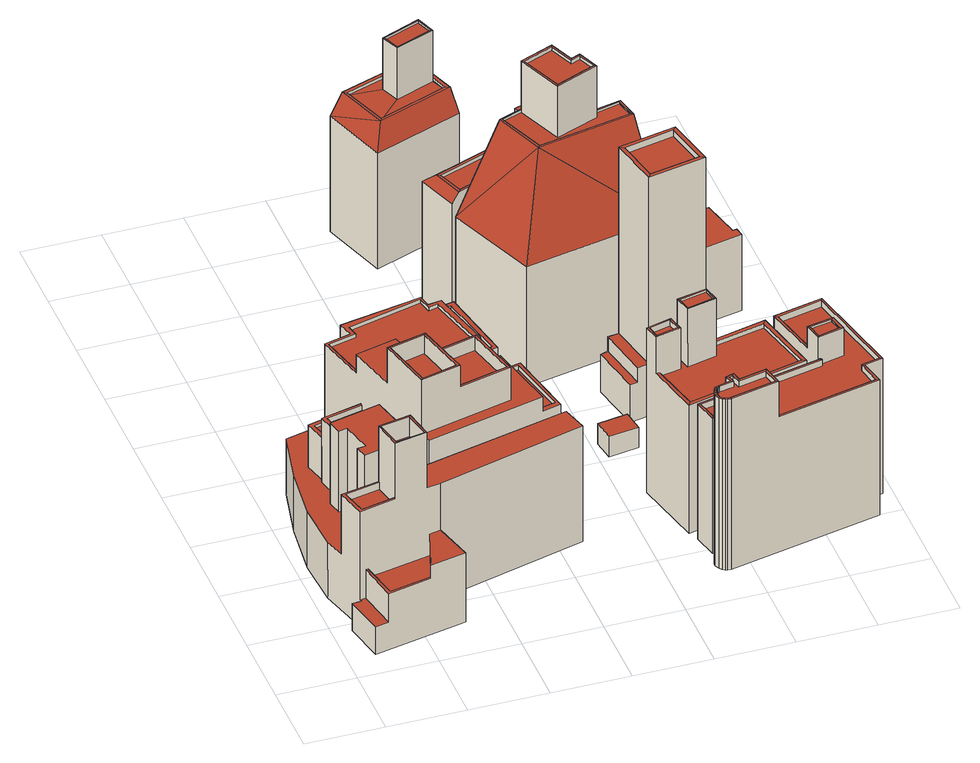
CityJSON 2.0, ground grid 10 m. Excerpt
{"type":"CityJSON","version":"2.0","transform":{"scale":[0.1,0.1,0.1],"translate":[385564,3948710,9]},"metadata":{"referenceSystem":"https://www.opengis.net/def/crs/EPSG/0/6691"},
"CityObjects":{
"building1":{"type":"Building","attributes":{"class":3002,"usage":402,"measuredHeight":15.2,"storeysAboveGround":7,"storeysBelowGround":1,"prefecture":13,"city":13103,"footprintArea":609.6,"fireproofType":1001,"coverageRatio":60,"floorAreaRatio":400,"surveyYear":2021,"urbanPlanType":21,"areaClassificationType":22,"landUseType":212,"districts":"6","detailedUsage":"1221","floodRisk_description":10,"floodRisk_rank":1,"floodRisk_depth":0.05,"floodRisk_adminType":2,"floodRisk_scale":2},"geometry":[{"type":"Solid","lod":"2","boundaries":[[[[0,1,2,3,4,5,6,7,8,9,10,11,12]],[[13,14,15,16,17,18,19,20]],[[21,22,23,24,25,26]],[[27,28,29,30]],[[31,32,33,34]],[[35,36,28,27]],[[37,38,39,40,41,42]],[[43,44,36,35]],[[30,29,44,43]],[[45,46,47,48]],[[49,50,51,52,53,54]],[[55,56,57,58]],[[59,60,61,62,63,64,65,66,67,68,69,70,71,72,73,74,75,76,77]],[[78,79,80,81,82,83,84,85]],[[86,87,88,89]],[[90,91,92,93,94,95]],[[96,97,98,99]],[[100,101,102,103,104,105]],[[106,107,108,109]],[[39,31,34,40]],[[27,30,19,18,55,58,15,14]],[[17,56,55,18]],[[16,57,56,17]],[[29,97,96,44]],[[2,1,63,62]],[[84,83,74,73]],[[101,100,76,75]],[[11,10,94,93]],[[1,0,64,63]],[[103,108,107,104]],[[43,35,53,52]],[[5,4,67,51,50]],[[38,37,90,95,9,8,86,89]],[[3,61,60,4]],[[36,99,98,28]],[[19,30,43,52,51,67,66,20]],[[15,58,57,16]],[[0,12,65,64]],[[22,77,76,100,105,45,48,23]],[[21,26,60,59]],[[85,84,73,72]],[[28,98,97,29]],[[3,2,62,61]],[[40,34,33,41]],[[92,13,20,66,65,12,11,93]],[[22,21,59,77]],[[78,85,72,71]],[[44,96,99,36]],[[53,35,27,14,13,92,91,42,41,33,32,88,87,54]],[[45,105,104,107,106,82,81,68,67,4,60,26,25,46]],[[81,80,69,68]],[[101,75,74,83,82,106,109,102]],[[80,79,70,69]],[[49,54,87,7,6]],[[90,37,42,91]],[[39,38,89,88,32,31]],[[47,46,25,24]],[[10,9,95,94]],[[6,5,50,49]],[[79,78,71,70]],[[8,7,87,86]],[[102,109,108,103]],[[48,47,24,23]]]],"semantics":{"surfaces":[{"type":"GroundSurface"},{"type":"RoofSurface"},{"type":"WallSurface"}],"values":[[0,1,1,1,1,1,1,1,1,1,1,1,1,1,1,1,1,1,1,2,2,2,2,2,2,2,2,2,2,2,2,2,2,2,2,2,2,2,2,2,2,2,2,2,2,2,2,2,2,2,2,2,2,2,2,2,2,2,2,2,2,2,2]]}}]},
"building2":{"type":"Building","attributes":{"class":3002,"usage":402,"measuredHeight":19.2,"storeysAboveGround":7,"storeysBelowGround":1,"prefecture":13,"city":13103,"footprintArea":609.6,"fireproofType":1001,"coverageRatio":80,"floorAreaRatio":500,"surveyYear":2021,"urbanPlanType":21,"areaClassificationType":22,"landUseType":212,"districts":"10","detailedUsage":"1221","floodRisk_description":10,"floodRisk_rank":1,"floodRisk_depth":0.01,"floodRisk_adminType":2,"floodRisk_scale":2},"geometry":[{"type":"Solid","lod":"2","boundaries":[[[[110,111,112,113,114,115,116,117,118,119]],[[120,121,122,123,124,125,126,127,128,129,130,131,132,133,134,135,136,137]],[[138,139,140,141]],[[142,143,144,145]],[[146,147,148,149]],[[141,140,150,151]],[[152,153,154,155]],[[156,157,158,159,160,161]],[[162,163,164,165]],[[166,167,168,169,170,171,172,173]],[[130,174,175,176,177,178,179,180,181,182,183,131]],[[184,185,186,187]],[[188,189,190,191,192,193,194,195,196,197,198]],[[199,200,139,138]],[[201,202,203,204]],[[205,206,207,208,209,210,211,212]],[[151,150,200,199]],[[153,152,162,165]],[[119,118,205,212]],[[152,148,147,162]],[[160,159,169,168]],[[129,197,196,130]],[[126,189,188,127]],[[180,110,119,212,211,181]],[[185,184,200,150]],[[213,146,149,214,215,155,154,199,163,216]],[[112,111,120,137]],[[164,138,141,179,178,165]],[[117,116,131,183]],[[134,133,156,161]],[[170,169,159,158]],[[174,195,194,175]],[[138,164,163,199]],[[153,165,178,177]],[[201,204,121,120,111,110,180,179,141,151]],[[171,170,158,157]],[[177,176,202,201,151,199,154,153]],[[131,116,115,173,172,132]],[[113,112,137,136]],[[140,139,187,186]],[[148,152,155,215,214,149]],[[162,147,146,213,216,163]],[[208,143,142,209]],[[125,190,189,126]],[[127,188,198,128]],[[130,196,195,174]],[[122,121,204,203,175,194,193]],[[113,136,135,167,166,114]],[[122,193,192,123]],[[115,114,166,173]],[[203,202,176,175]],[[171,157,156,133,132,172]],[[207,144,143,208]],[[124,191,190,125]],[[209,142,145,210]],[[117,183,182,206,205,118]],[[186,185,150,140]],[[210,145,144,207,206,182,181,211]],[[123,192,191,124]],[[161,160,168,167,135,134]],[[128,198,197,129]],[[139,200,184,187]]]],"semantics":{"surfaces":[{"type":"GroundSurface"},{"type":"RoofSurface"},{"type":"WallSurface"}],"values":[[0,1,1,1,1,1,1,1,1,1,1,1,1,1,1,1,1,1,2,2,2,2,2,2,2,2,2,2,2,2,2,2,2,2,2,2,2,2,2,2,2,2,2,2,2,2,2,2,2,2,2,2,2,2,2,2,2,2,2,2,2,2]]}}]},
"building3":{"type":"Building","attributes":{"class":9999,"usage":461,"measuredHeight":-9999,"storeysAboveGround":9999,"storeysBelowGround":9999,"prefecture":13,"city":13103,"footprintArea":-9999,"fireproofType":1011,"coverageRatio":80,"floorAreaRatio":500,"surveyYear":1,"urbanPlanType":21,"areaClassificationType":22,"landUseType":212,"districts":"10","detailedUsage":"0","floodRisk_description":10,"floodRisk_rank":1,"floodRisk_depth":0.01,"floodRisk_adminType":2,"floodRisk_scale":2},"geometry":[{"type":"Solid","lod":"2","boundaries":[[[[217,218,219,220]],[[221,222,223,224]],[[220,219,224,223]],[[217,220,223,222]],[[219,218,221,224]],[[218,217,222,221]]]],"semantics":{"surfaces":[{"type":"GroundSurface"},{"type":"RoofSurface"},{"type":"WallSurface"}],"values":[[0,1,2,2,2,2]]}}]},
"building4":{"type":"Building","attributes":{"class":3002,"usage":401,"measuredHeight":18.8,"storeysAboveGround":5,"storeysBelowGround":1,"prefecture":13,"city":13103,"footprintArea":107.67,"fireproofType":1001,"coverageRatio":80,"floorAreaRatio":500,"surveyYear":2021,"urbanPlanType":21,"areaClassificationType":22,"landUseType":212,"districts":"10","detailedUsage":"1210","floodRisk_description":10,"floodRisk_rank":1,"floodRisk_depth":0.1,"floodRisk_adminType":2,"floodRisk_scale":2},"geometry":[{"type":"Solid","lod":"2","boundaries":[[[[225,226,227,228]],[[229,230,231,232]],[[233,234,235,236]],[[237,230,238,239]],[[240,233,236,241]],[[242,232,231,243]],[[244,239,238]],[[245,240,241,246]],[[243,238,247,242]],[[248,249,250,251]],[[234,245,246,235]],[[229,247,238,230]],[[252,253,249,248]],[[254,251,250,255]],[[244,238,243]],[[256,257,258,259]],[[254,255,253,252]],[[251,259,258,248]],[[237,239,226,225]],[[241,255,250,246]],[[248,258,257,252]],[[227,226,239,244]],[[244,243,231]],[[244,231,228]],[[232,245,234,229]],[[241,236,253,255]],[[240,242,247,233]],[[237,225,228,231,230]],[[233,247,229,234]],[[252,257,256,254]],[[244,228,227]],[[253,236,235,249]],[[242,240,245,232]],[[254,256,259,251]],[[249,235,246,250]]]],"semantics":{"surfaces":[{"type":"GroundSurface"},{"type":"RoofSurface"},{"type":"WallSurface"}],"values":[[0,1,1,1,1,1,1,1,1,1,1,1,1,1,1,1,1,2,2,2,2,2,2,2,2,2,2,2,2,2,2,2,2,2,2]]}}]},
"building5":{"type":"Building","attributes":{"class":3002,"usage":402,"measuredHeight":18,"storeysAboveGround":5,"storeysBelowGround":1,"prefecture":13,"city":13103,"footprintArea":82.34,"fireproofType":1001,"coverageRatio":80,"floorAreaRatio":500,"surveyYear":2021,"urbanPlanType":21,"areaClassificationType":22,"landUseType":212,"districts":"10","detailedUsage":"1221","floodRisk_description":10,"floodRisk_rank":1,"floodRisk_depth":0.04,"floodRisk_adminType":2,"floodRisk_scale":2},"geometry":[{"type":"Solid","lod":"2","boundaries":[[[[260,261,262,263,264,265]],[[266,267,268,269,270,271,272,273]],[[274,275,276]],[[277,278,279,280]],[[281,282,283,284,285,286]],[[287,288,289,290]],[[276,291,284,283]],[[276,283,274]],[[292,293,291,276]],[[292,278,277,293]],[[276,275,294,292]],[[277,270,269,293]],[[291,268,267,284]],[[280,288,287,281,272,271]],[[264,263,274,283,282]],[[263,262,275,274]],[[284,267,266,285]],[[280,271,270,277]],[[293,269,268,291]],[[265,290,289,279,278,260]],[[285,266,273,286]],[[262,261,294,275]],[[294,261,260,278,292]],[[290,265,264,282,281,287]],[[289,288,280,279]],[[286,273,272,281]]]],"semantics":{"surfaces":[{"type":"GroundSurface"},{"type":"RoofSurface"},{"type":"WallSurface"}],"values":[[0,1,1,1,1,1,1,1,1,1,1,2,2,2,2,2,2,2,2,2,2,2,2,2,2,2]]}}]},
"building6":{"type":"Building","attributes":{"class":3002,"usage":402,"measuredHeight":17.9,"storeysAboveGround":5,"storeysBelowGround":1,"prefecture":13,"city":13103,"footprintArea":148.32,"fireproofType":1001,"coverageRatio":80,"floorAreaRatio":500,"surveyYear":2021,"urbanPlanType":21,"areaClassificationType":22,"landUseType":212,"districts":"10","detailedUsage":"1242","floodRisk_description":10,"floodRisk_rank":1,"floodRisk_depth":0.01,"floodRisk_adminType":2,"floodRisk_scale":2},"geometry":[{"type":"Solid","lod":"2","boundaries":[[[[295,296,297,298]],[[299,300,301,302]],[[303,304,305,306]],[[307,308,309,310,311,312,313,314,315,316,317,318]],[[319,320,321,322]],[[323,324,325,326]],[[306,305,327,328]],[[302,301,324,323]],[[328,327,329,330]],[[331,332,320,319]],[[331,333,334,335,332]],[[336,322,321,337,338]],[[339,340,341,342]],[[326,325,300,299]],[[343,344,345,346]],[[347,348,349,350]],[[330,329,304,303]],[[321,313,312,337]],[[304,341,340,305]],[[320,314,313,321]],[[305,340,339,327]],[[300,344,343,301]],[[349,309,308,350]],[[310,330,303,336,338,311]],[[334,317,316,335]],[[350,308,307,326,299,347]],[[307,318,323,326]],[[301,343,346,324]],[[325,345,344,300]],[[297,322,336,303,306,298]],[[335,316,315,332]],[[324,346,345,325]],[[329,342,341,304]],[[297,296,319,322]],[[296,295,331,319]],[[337,312,311,338]],[[349,348,328,330,310,309]],[[332,315,314,320]],[[347,299,302,333,331,295,298,306,328,348]],[[334,333,302,323,318,317]],[[327,339,342,329]]]],"semantics":{"surfaces":[{"type":"GroundSurface"},{"type":"RoofSurface"},{"type":"WallSurface"}],"values":[[0,1,1,1,1,1,1,1,1,1,1,1,1,1,1,1,1,2,2,2,2,2,2,2,2,2,2,2,2,2,2,2,2,2,2,2,2,2,2,2,2]]}}]},
"building7":{"type":"Building","attributes":{"class":3002,"usage":403,"measuredHeight":33.8,"storeysAboveGround":9999,"storeysBelowGround":0,"prefecture":13,"city":13103,"footprintArea":44.97,"fireproofType":1011,"coverageRatio":80,"floorAreaRatio":500,"surveyYear":2021,"urbanPlanType":21,"areaClassificationType":22,"landUseType":212,"districts":"10","detailedUsage":"1241","floodRisk_description":10,"floodRisk_rank":1,"floodRisk_depth":0.03,"floodRisk_adminType":2,"floodRisk_scale":2},"geometry":[{"type":"Solid","lod":"2","boundaries":[[[[351,352,353,354]],[[355,356,357,358]],[[359,360,361,362]],[[363,364,360,359]],[[365,366,367,368]],[[369,370,364,363]],[[371,372,373,374]],[[362,361,370,369]],[[353,352,357,356]],[[360,372,371,361]],[[370,374,373,364]],[[361,371,374,370]],[[365,368,355,358]],[[367,359,362,354,353,356,355,368]],[[366,363,359,367]],[[364,373,372,360]],[[358,357,352,351,369,363,366,365]],[[351,354,362,369]]]],"semantics":{"surfaces":[{"type":"GroundSurface"},{"type":"RoofSurface"},{"type":"WallSurface"}],"values":[[0,1,1,1,1,1,1,1,2,2,2,2,2,2,2,2,2,2]]}}]},
"building8":{"type":"Building","attributes":{"class":3002,"usage":402,"measuredHeight":18.3,"storeysAboveGround":5,"storeysBelowGround":1,"prefecture":13,"city":13103,"footprintArea":98.97,"fireproofType":1001,"coverageRatio":80,"floorAreaRatio":500,"surveyYear":2021,"urbanPlanType":21,"areaClassificationType":22,"landUseType":212,"districts":"10","detailedUsage":"1221","floodRisk_description":10,"floodRisk_rank":1,"floodRisk_depth":0.04,"floodRisk_adminType":2,"floodRisk_scale":2},"geometry":[{"type":"Solid","lod":"2","boundaries":[[[[375,376,377,378,379,380,381,382,383,384,385,386,387,388,389,390,391,392,393,394,395]],[[396,397,398,399]],[[400,401,402,403]],[[399,398,404,405]],[[406,407,408,409]],[[410,411,412]],[[413,414,415,416]],[[396,417,418,397]],[[419,420,421,422]],[[423,424,425,426,427,428,429,430,431,432,433,434,435,436,437,438,439,440,441,442]],[[443,444,445,446]],[[447,448,449,450]],[[451,409,408,452]],[[453,454,414,413]],[[455,456,457,458]],[[459,460,420,419]],[[461,462,463,464]],[[465,466,467,468]],[[469,470,462,461]],[[465,464,463,466]],[[460,459,471,472]],[[416,415,473,474]],[[475,476,477,478]],[[479,480,481,482,483,484,485,486,487,488,489,490,491,492,493,494,495]],[[406,446,445,407]],[[447,422,421,448]],[[443,468,467,444]],[[496,497,476,498]],[[449,499,500,450]],[[451,452,402,401]],[[478,477,501,502]],[[503,504,412,411]],[[469,405,404,470]],[[475,505,498,476]],[[506,507,418,417]],[[474,473,454,453]],[[400,403,507,506]],[[503,502,501,504]],[[443,375,395,468]],[[383,382,475,478]],[[473,458,457,454]],[[404,485,484,470]],[[406,377,376,446]],[[388,387,419,422]],[[400,506,496,498]],[[452,492,491,402]],[[497,426,425,476]],[[454,457,456,414]],[[460,436,435,420]],[[467,480,479,444]],[[451,379,378,409]],[[466,481,480,467]],[[462,483,482,463]],[[445,495,494,407]],[[470,484,483,462]],[[439,438,416,474]],[[387,386,459,419]],[[448,433,432,449]],[[429,428,417,396]],[[444,479,495,445]],[[418,488,487,397]],[[398,486,485,404]],[[389,388,422,447]],[[390,389,447,450]],[[501,423,442,504]],[[496,427,426,497]],[[401,380,379,451]],[[439,474,453,411,410,440]],[[461,392,391,469]],[[472,437,436,460]],[[415,455,458,473]],[[468,395,394,465]],[[476,425,424,477]],[[411,453,413,471,459,386,385,503]],[[446,376,375,443]],[[477,424,423,501]],[[407,494,493,408]],[[397,487,486,398]],[[390,450,500,405,469,391]],[[465,394,393,464]],[[396,399,430,429]],[[414,456,455,415]],[[507,489,488,418]],[[504,442,441,412]],[[472,471,413,416,438,437]],[[412,441,440,410]],[[417,428,427,496,506]],[[385,384,502,503]],[[505,381,380,401,400,498]],[[420,435,434,421]],[[403,490,489,507]],[[421,434,433,448]],[[408,493,492,452]],[[430,399,405,500,499,431]],[[449,432,431,499]],[[384,383,478,502]],[[402,491,490,403]],[[382,381,505,475]],[[463,482,481,466]],[[464,393,392,461]],[[409,378,377,406]]]],"semantics":{"surfaces":[{"type":"GroundSurface"},{"type":"RoofSurface"},{"type":"WallSurface"}],"values":[[0,1,1,1,1,1,1,1,1,1,1,1,1,1,1,1,1,1,1,1,1,1,1,1,1,1,1,1,1,1,1,1,1,1,1,1,1,1,2,2,2,2,2,2,2,2,2,2,2,2,2,2,2,2,2,2,2,2,2,2,2,2,2,2,2,2,2,2,2,2,2,2,2,2,2,2,2,2,2,2,2,2,2,2,2,2,2,2,2,2,2,2,2,2,2,2,2,2,2,2,2]]}}]},
"building9":{"type":"Building","attributes":{"class":3002,"usage":401,"measuredHeight":25.6,"storeysAboveGround":7,"storeysBelowGround":0,"prefecture":13,"city":13103,"footprintArea":333.6,"fireproofType":1001,"coverageRatio":80,"floorAreaRatio":500,"surveyYear":2021,"urbanPlanType":21,"areaClassificationType":22,"landUseType":212,"districts":"10","detailedUsage":"1210","floodRisk_description":10,"floodRisk_rank":1,"floodRisk_depth":0.04,"floodRisk_adminType":2,"floodRisk_scale":2},"geometry":[{"type":"Solid","lod":"2","boundaries":[[[[508,509,510,511,512,513,514,515,516,517,518,519,520]],[[521,522,523,524]],[[525,526,527]],[[528,529,530,531,532,533,534,535]],[[527,536,537,538]],[[539,540,541,542,543,544]],[[545,546,547,548,549,550,551]],[[552,553,554,555]],[[556,557,558,559]],[[527,560,536]],[[536,561,562,537]],[[563,564,565,566]],[[549,527,538,550]],[[563,566,552,555]],[[567,568,569,570,571,572,573,574]],[[575,576,577,578]],[[547,579,580,581,562,561,582,548]],[[583,584,578,577]],[[585,586,587,588]],[[525,527,549]],[[521,554,553,522]],[[524,523,565,564]],[[527,526,560]],[[520,519,525,549,548]],[[563,540,539,564]],[[534,522,553,535]],[[561,536,510,509]],[[516,568,567,517]],[[546,545,566,565,559,558]],[[517,567,574,576,575,586,585,560,526,518]],[[529,550,538,530]],[[526,525,519,518]],[[528,535,553,552,551]],[[561,509,508,582]],[[581,580,523,522,534,533]],[[508,520,548,582]],[[555,541,540,563]],[[510,536,589,588,511]],[[587,584,583,573,572,512,511,588]],[[521,543,542,554]],[[572,571,513,512]],[[558,557,547,546]],[[551,550,529,528]],[[569,568,516,515]],[[571,570,514,513]],[[560,585,588,589]],[[533,532,562,581]],[[577,576,574,573,583]],[[564,539,544,524]],[[579,556,559,565,523,580]],[[551,552,566,545]],[[536,560,589]],[[530,538,537,531]],[[554,542,541,555]],[[524,544,543,521]],[[586,575,578,584,587]],[[547,557,556,579]],[[570,569,515,514]],[[531,537,562,532]]]],"semantics":{"surfaces":[{"type":"GroundSurface"},{"type":"RoofSurface"},{"type":"WallSurface"}],"values":[[0,1,1,1,1,1,1,1,1,1,1,1,1,1,1,1,1,1,1,1,1,1,1,2,2,2,2,2,2,2,2,2,2,2,2,2,2,2,2,2,2,2,2,2,2,2,2,2,2,2,2,2,2,2,2,2,2,2,2]]}}]},
"building10":{"type":"Building","attributes":{"class":3002,"usage":402,"measuredHeight":16,"storeysAboveGround":5,"storeysBelowGround":1,"prefecture":13,"city":13103,"footprintArea":77.52,"fireproofType":1001,"coverageRatio":80,"floorAreaRatio":500,"surveyYear":2021,"urbanPlanType":21,"areaClassificationType":22,"landUseType":212,"districts":"10","detailedUsage":"1242","floodRisk_description":10,"floodRisk_rank":1,"floodRisk_depth":0.04,"floodRisk_adminType":2,"floodRisk_scale":2},"geometry":[{"type":"Solid","lod":"2","boundaries":[[[[590,591,592,593]],[[594,595,596,597]],[[595,598,599,596]],[[600,601,602,603]],[[604,605,606]],[[607,594,597,608,609,610,611]],[[612,613,614]],[[615,616,617,618]],[[604,606,619,620]],[[621,622,623,624,625,626,627,628,629,630]],[[611,631,632,633,634,599,598,607]],[[604,635,636,605]],[[637,612,614]],[[635,600,603,636]],[[634,633,621,630,602,601]],[[629,603,602,630]],[[618,617,593,592,607,598]],[[626,606,605,627]],[[611,610,637,614]],[[614,613,631,611]],[[631,613,612,623,622,632]],[[594,591,590,616,615,595]],[[627,605,636,628]],[[634,601,600,599]],[[628,636,603,629]],[[607,592,591,594]],[[604,620,608,597]],[[621,633,632,622]],[[608,620,619,625,624,609]],[[610,609,624,623,612,637]],[[595,615,618,598]],[[596,635,604,597]],[[625,619,606,626]],[[590,593,617,616]],[[599,600,635,596]]]],"semantics":{"surfaces":[{"type":"GroundSurface"},{"type":"RoofSurface"},{"type":"WallSurface"}],"values":[[0,1,1,1,1,1,1,1,1,1,1,1,1,1,2,2,2,2,2,2,2,2,2,2,2,2,2,2,2,2,2,2,2,2,2]]}}]}
},
"vertices":[
[4,188,32],[12,259,32],[27,328,32],[68,338,32],[120,118,32],[311,164,32],[320,131,32],[129,80,32],[142,29,32],[24,4,32],[13,56,32],[25,57,32],[7,124,32],[24,59,198],[70,69,198],[70,72,198],[27,63,198],[19,96,198],[63,105,198],[63,107,198],[14,98,198],[33,268,173],[41,236,173],[45,237,173],[39,264,173],[83,275,173],[82,280,173],[70,69,278],[72,71,278],[65,105,278],[63,107,278],[97,23,100],[115,77,100],[34,61,100],[44,12,100],[111,77,278],[109,78,278],[41,8,112],[96,20,112],[97,23,112],[44,12,112],[34,61,112],[31,61,112],[104,115,278],[102,112,278],[90,248,169],[83,275,169],[39,264,169],[45,237,169],[320,131,198],[311,164,198],[120,118,198],[104,115,198],[111,77,198],[129,80,198],[63,105,188],[19,96,188],[27,63,188],[70,72,188],[33,268,112],[82,280,112],[68,338,112],[27,328,112],[12,259,112],[4,188,112],[7,124,112],[14,98,112],[120,118,112],[116,137,112],[51,122,112],[47,137,112],[58,139,112],[49,177,112],[38,175,112],[34,194,112],[47,197,112],[38,236,112],[41,236,112],[58,139,228],[47,137,228],[51,122,228],[116,137,228],[99,209,228],[34,194,228],[38,175,228],[49,177,228],[142,29,131],[129,80,131],[115,77,131],[96,20,131],[41,8,71],[31,61,71],[24,59,71],[25,57,71],[13,56,71],[24,4,71],[102,112,250],[65,105,250],[72,71,250],[109,78,250],[38,236,204],[47,197,204],[52,198,204],[44,233,204],[90,244,204],[90,248,204],[99,209,197],[90,244,197],[44,233,197],[52,198,197],
[131,126,33],[78,341,33],[112,349,33],[107,369,33],[255,398,33],[274,298,33],[171,278,33],[178,239,33],[288,259,33],[306,168,33],[78,341,227],[94,276,227],[97,276,227],[82,338,227],[118,347,227],[115,361,227],[210,385,227],[214,368,227],[226,371,227],[244,299,227],[170,281,227],[171,278,227],[252,294,227],[232,376,227],[215,373,227],[212,389,227],[107,369,227],[112,349,227],[178,152,305],[174,154,305],[129,143,305],[127,140,305],[301,174,200],[284,255,200],[262,251,200],[280,169,200],[177,155,255],[241,171,255],[225,237,255],[161,221,255],[113,210,305],[110,212,305],[225,237,274],[228,241,274],[160,224,274],[161,221,274],[232,376,197],[251,298,197],[269,302,197],[249,391,197],[213,384,197],[215,373,197],[241,171,274],[177,155,274],[178,152,274],[245,169,274],[255,398,204],[212,389,204],[213,384,204],[249,391,204],[269,302,204],[251,298,204],[252,294,204],[274,298,204],[167,294,227],[147,289,227],[163,225,227],[228,241,227],[245,169,227],[127,140,227],[131,126,227],[282,162,227],[262,254,227],[178,239,227],[158,221,278],[113,210,278],[129,143,278],[174,154,278],[214,368,222],[210,385,222],[115,361,222],[118,347,222],[82,338,222],[97,276,222],[147,289,222],[167,294,222],[170,281,222],[244,299,222],[226,371,222],[160,224,305],[158,221,305],[110,212,254],[163,225,254],[147,289,254],[94,276,254],[288,259,206],[262,254,206],[262,251,206],[284,255,206],[301,174,206],[280,169,206],[282,162,206],[306,168,206],[177,155,261],[161,221,261],[161,221,268],[177,155,268],
[404,281,27],[400,309,27],[438,315,27],[442,287,27],[400,309,56],[404,281,56],[442,287,56],[438,315,56],
[386,756,23],[272,714,23],[244,800,23],[358,839,23],[375,776,216],[381,774,216],[358,839,216],[356,833,216],[286,743,212],[375,776,212],[367,795,212],[317,776,212],[386,756,189],[284,738,216],[272,714,189],[265,802,212],[308,800,212],[265,802,216],[260,805,216],[244,800,189],[356,833,212],[358,820,212],[286,743,216],[365,796,286],[367,795,286],[358,820,286],[357,817,286],[318,778,286],[317,776,286],[310,799,286],[308,800,286],[310,799,283],[318,778,283],[365,796,283],[357,817,283],
[460,641,22],[320,590,22],[301,642,22],[413,682,22],[421,660,22],[449,670,22],[416,662,200],[415,667,200],[320,631,200],[332,598,200],[429,633,200],[429,636,200],[420,660,200],[418,659,200],[413,682,193],[301,642,193],[316,633,205],[429,633,205],[460,641,205],[458,647,205],[429,636,205],[420,660,205],[421,660,205],[417,672,205],[415,667,205],[416,662,205],[418,659,205],[420,660,256],[429,636,256],[458,647,256],[449,670,256],[320,631,205],[330,594,205],[332,598,205],[320,590,193],
[584,252,16],[604,163,16],[448,126,16],[427,216,16],[468,226,277],[470,224,277],[505,232,277],[506,234,277],[432,196,253],[433,198,253],[430,214,253],[427,216,253],[473,204,194],[468,223,194],[460,221,194],[464,203,194],[436,197,194],[437,192,194],[451,132,194],[599,166,194],[580,246,194],[512,231,194],[507,230,194],[511,213,194],[604,163,200],[599,166,200],[451,132,200],[448,126,200],[511,213,277],[509,214,277],[474,206,277],[473,204,277],[457,221,253],[459,224,253],[461,205,253],[464,203,253],[584,252,200],[580,246,200],[506,234,200],[507,230,200],[512,231,200],[432,196,200],[437,192,200],[436,197,200],[457,221,245],[430,214,245],[433,198,245],[461,205,245],[505,232,274],[470,224,274],[474,206,274],[509,214,274],[468,226,200],[459,224,200],[460,221,200],[468,223,200],
[554,374,12],[455,354,12],[442,421,12],[540,441,12],[452,424,66],[442,421,66],[455,354,66],[465,356,66],[466,426,355],[472,422,355],[536,436,355],[540,441,355],[479,359,355],[483,365,355],[465,356,87],[479,359,87],[466,426,87],[452,424,87],[554,374,355],[548,378,355],[536,436,346],[472,422,346],[483,365,346],[548,378,346],
[458,63,11],[458,68,11],[460,73,11],[462,77,11],[464,79,11],[467,80,11],[479,83,11],[478,91,11],[463,87,11],[456,119,11],[615,154,11],[594,250,11],[657,264,11],[686,132,11],[662,127,11],[669,94,11],[473,51,11],[469,51,11],[466,52,11],[463,54,11],[460,58,11],[494,84,256],[492,80,256],[528,88,256],[530,92,256],[483,84,256],[467,80,256],[468,78,256],[487,82,256],[533,67,256],[536,65,256],[460,73,256],[462,72,256],[464,75,256],[462,77,256],[618,156,205],[615,155,205],[619,153,205],[610,179,236],[613,177,236],[641,183,236],[644,186,236],[492,96,256],[489,92,256],[657,264,205],[655,260,205],[683,134,205],[686,132,205],[459,117,196],[465,91,196],[478,94,196],[481,94,196],[481,93,196],[492,96,196],[494,84,196],[530,92,196],[536,68,196],[665,96,196],[659,129,196],[683,134,196],[655,260,196],[598,247,196],[613,179,196],[644,186,196],[649,163,196],[618,156,196],[619,153,196],[619,152,196],[458,63,256],[461,64,256],[461,68,256],[458,68,256],[662,127,205],[659,129,205],[665,96,205],[669,94,205],[464,79,256],[466,76,256],[615,155,236],[617,158,236],[641,183,233],[613,177,233],[617,158,233],[645,165,233],[594,250,205],[598,247,205],[469,51,256],[470,54,256],[467,55,256],[466,52,256],[463,54,256],[465,56,256],[462,59,256],[460,58,256],[473,51,256],[473,54,256],[610,179,205],[613,179,205],[645,165,236],[649,163,236],[478,91,205],[478,94,205],[465,91,205],[463,87,205],[461,64,248],[462,59,248],[465,56,248],[467,55,248],[470,54,248],[473,54,248],[533,67,248],[528,88,248],[492,80,248],[489,92,248],[485,91,248],[487,82,248],[468,78,248],[466,76,248],[464,75,248],[462,72,248],[461,68,248],[481,93,205],[481,94,205],[483,84,205],[536,68,205],[536,65,205],[459,117,205],[456,119,205],[615,154,205],[619,152,205],[479,83,205],[481,93,256],[485,91,256],
[488,586,7],[526,594,7],[532,565,7],[536,549,7],[616,565,7],[613,580,7],[630,584,7],[642,533,7],[647,534,7],[649,522,7],[367,464,7],[321,581,7],[468,637,7],[488,578,359],[491,576,359],[480,604,359],[479,601,359],[321,581,180],[367,464,180],[408,540,288],[412,614,285],[386,604,285],[410,543,285],[530,567,285],[524,592,285],[488,583,285],[491,576,285],[436,554,285],[532,565,288],[530,567,288],[410,543,288],[467,596,354],[454,628,354],[415,612,354],[437,557,354],[488,578,354],[479,601,354],[455,631,288],[456,630,288],[467,635,288],[468,637,288],[383,605,288],[386,604,288],[412,614,288],[412,614,359],[436,554,359],[437,557,359],[415,612,359],[479,604,285],[467,635,285],[456,630,285],[468,599,285],[546,500,180],[526,594,288],[524,592,288],[454,628,359],[467,596,359],[468,599,359],[455,631,359],[649,522,116],[647,534,116],[642,533,116],[630,584,116],[613,580,116],[616,565,116],[559,554,116],[577,507,116],[548,501,189],[577,507,189],[571,522,219],[545,516,219],[479,604,288],[480,604,288],[488,583,288],[488,586,288],[559,554,219],[538,549,219],[546,500,178],[548,501,178],[538,549,178],[536,549,178],[536,549,180],
[531,714,15],[567,615,15],[491,598,15],[459,687,15],[567,615,174],[533,707,174],[531,704,174],[563,617,174],[461,679,174],[465,678,174],[465,678,170],[471,662,170],[501,674,170],[500,675,170],[563,617,170],[537,649,170],[516,640,170],[491,598,174],[526,608,174],[500,601,174],[499,602,174],[493,601,174],[493,618,170],[488,616,170],[493,601,170],[533,707,144],[531,714,144],[459,687,144],[461,679,144],[528,609,170],[526,608,170],[470,662,191],[487,616,191],[493,618,191],[500,601,191],[528,609,191],[516,640,191],[537,649,191],[524,685,191],[500,675,191],[501,674,191],[488,616,174],[487,616,174],[470,662,174],[471,662,174],[531,704,170],[524,685,170],[499,602,170]
]}
